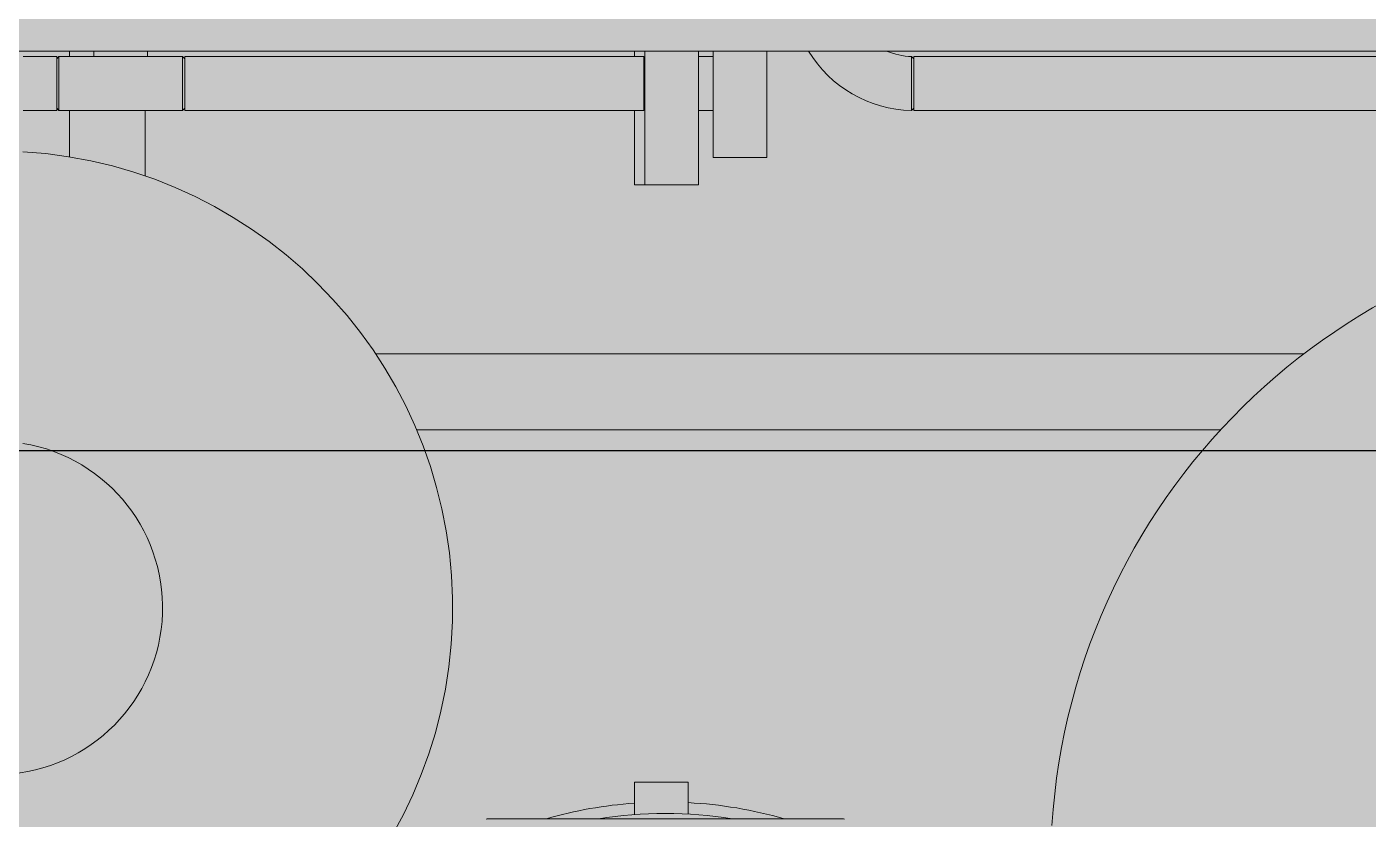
# Model space of a CAD drawing. Header units: centimetres. Extents: x 405564 to 502064, y 46284 to 60634.
# Drawn here: x 485332.6 to 485385.8, y 55935.7 to 55967.1 of the extents above; entities that cross this region are included whole.
import ezdxf

# ---------------------------------------------------------------- set-up
doc = ezdxf.new("R2010")
doc.units = ezdxf.units.CM
doc.layers.get('0').update_dxf_attribs({"color": 8, "lineweight": 9})
doc.layers.add('0-KRCN-MİMARİ-220526', color=8, linetype='Continuous', lineweight=9)
doc.layers.add('Visible (ISO)', color=8, linetype='Continuous', lineweight=18)
doc.layers.add('AS_NOT_MIMARI', color=8, linetype='Continuous')
doc.layers.add('AS_TAV', color=8, linetype='Continuous')

# ---------------------------------------------------------------- blocks, each defined once
blk = doc.blocks.new('A$Cdfb98813')
h = blk.add_hatch()
h.set_pattern_fill('ANGLE', color=256)
h.set_pattern_definition([(0, (-482318.783, -59032.118), (0, 6.985), [5.08, -1.905]), (90, (-482318.783, -59032.118), (-6.985, 4e-16), [5.08, -1.905])])
h.paths.add_polyline_path([(2235.139, -683), (325.139, -683), (325.139, -933.015), (2235.139, -933.015)])
h.paths.add_polyline_path([(800, -700), (900, -700), (900, -800), (800, -800)], flags=16)
h.paths.add_polyline_path([(1700, -700), (1800, -700), (1800, -800), (1700, -800)], flags=16)
at = {"layer": 'AS_TAV'}
blk.add_lwpolyline([(1880, -882.25), (621.002, -882.25), (621.002, -942.25), (1880, -942.25)], close=True, dxfattribs=at)
at = {"layer": 'Visible (ISO)'}
for p, q in [((1572.048, -866.415), (1412.528, -866.415)), ((1482.682, -866.635), (1484.017, -866.635)), ((1484.017, -866.727), (1484.109, -866.635)), ((1484.017, -868.768), (1484.017, -866.635)), ((1484.109, -868.768), (1484.109, -866.635)), ((1489.004, -866.635), (1484.109, -866.635)), ((1484.528, -866.415), (1484.528, -866.635)), ((1485.49, -866.635), (1485.49, -866.415)), ((1487.623, -866.415), (1487.623, -866.635)), ((1489.004, -866.635), (1489.004, -868.768)), ((1489.097, -866.727), (1489.004, -866.635)), ((1489.097, -868.768), (1489.097, -866.635)), ((1489.097, -866.635), (1507.293, -866.635)), ((1506.919, -866.415), (1506.919, -866.635)), ((1507.293, -868.768), (1507.293, -866.635)), ((1507.332, -866.415), (1507.332, -871.714)), ((1509.466, -866.415), (1509.466, -871.714)), ((1509.466, -866.635), (1510.036, -866.635)), ((1510.036, -870.626), (1510.036, -866.415)), ((1512.17, -870.626), (1512.17, -866.415)), ((1517.996, -866.726), (1517.906, -866.633)), ((1517.996, -868.768), (1517.996, -866.635)), ((1517.996, -866.635), (1552.157, -866.635)), ((1482.682, -868.768), (1484.017, -868.768)), ((1484.017, -868.676), (1484.109, -868.768)), ((1489.004, -868.768), (1484.109, -868.768)), ((1484.528, -868.768), (1484.528, -870.608)), ((1487.528, -868.768), (1487.528, -871.365)), ((1489.097, -868.676), (1489.004, -868.768)), ((1489.097, -868.768), (1507.293, -868.768)), ((1506.919, -868.768), (1506.919, -871.714)), ((1510.036, -868.768), (1509.466, -868.768)), ((1517.901, -868.767), (1517.996, -868.675)), ((1517.996, -868.768), (1552.157, -868.768)), ((1512.17, -870.626), (1510.036, -870.626)), ((1506.919, -871.714), (1507.332, -871.714)), ((1507.332, -871.714), (1509.466, -871.714)), ((1533.454, -878.415), (1496.664, -878.415)), ((1530.163, -881.415), (1498.283, -881.415)), ((1509.052, -895.377), (1506.919, -895.377)), ((1506.919, -896.66), (1506.919, -895.377)), ((1509.052, -896.639), (1509.052, -895.377)), ((1501.214, -896.826), (1515.076, -896.826))]:
    blk.add_line(p, q, dxfattribs=at)
for centre, radius, start, end in [((1517.996, -863.892), 4.877, 211.1542, 268.8948), ((1517.996, -863.892), 2.743, 246.8854, 268.1349), ((1481.615, -888.472), 18.1, 93.3789, 86.6211), ((1548.922, -898.687), 25.5, 3.5833, 176.4167), ((1481.615, -888.472), 6.6, 99.3019, 80.6981), ((1508.145, -913.315), 17.15, 94.1003, 105.96), ((1508.145, -913.315), 17.15, 74.04, 86.9673), ((1501.214, -897.626), 0.8, 90, 102.2648), ((1508.145, -913.315), 16.7, 80.881, 99.119), ((1515.076, -897.626), 0.8, 77.7352, 90)]:
    blk.add_arc(centre, radius, start, end, dxfattribs=at)
for points, knots in [([(1486.612, -866.635), (1486.593, -866.634), (1486.574, -866.633), (1486.556, -866.633), (1486.537, -866.633), (1486.519, -866.634), (1486.501, -866.635)], [-0.25835912, -0.25835912, -0.25835912, -0.25835912, -0.25, -0.25, -0.25, -0.24188931, -0.24188931, -0.24188931, -0.24188931]), ([(1517.906, -866.633), (1517.906, -866.633), (1517.906, -866.633), (1517.906, -866.633), (1517.906, -866.633), (1517.906, -866.661), (1517.906, -866.715), (1517.906, -866.769), (1517.905, -866.847), (1517.905, -866.947), (1517.905, -867.046), (1517.905, -867.164), (1517.904, -867.293), (1517.904, -867.423), (1517.904, -867.562), (1517.903, -867.702)], [-0.2501612, -0.2501612, -0.2501612, -0.2501612, -0.25, -0.25, -0.25, -0.1875, -0.1875, -0.1875, -0.125, -0.125, -0.125, -0.0625, -0.0625, -0.0625, 0, 0, 0, 0]), ([(1517.903, -867.702), (1517.903, -867.981), (1517.902, -868.258), (1517.902, -868.455), (1517.902, -868.554), (1517.902, -868.633), (1517.902, -868.686), (1517.901, -868.74), (1517.901, -868.767), (1517.901, -868.767)], [-1, -1, -1, -1, -0.875, -0.875, -0.875, -0.8125, -0.8125, -0.8125, -0.7500877, -0.7500877, -0.7500877, -0.7500877])]:
    blk.add_open_spline(points, degree=3, knots=knots, dxfattribs=at)
for points in [[(1507.332, -866.688), (1507.319, -866.701), (1507.306, -866.714), (1507.293, -866.727)], [(1507.293, -868.676), (1507.306, -868.689), (1507.319, -868.702), (1507.332, -868.715)]]:
    blk.add_open_spline(points, degree=3, dxfattribs=at)
blk = doc.blocks.new('A$C6A10306C')
at = {"layer": 'AS_NOT_MIMARI'}
blk.add_blockref('A$Cdfb98813', (13285.68, -3801.454), dxfattribs=at)

msp = doc.modelspace()

# ---------------------------------------------------------------- block references
at = {"layer": '0-KRCN-MİMARİ-220526'}
msp.add_blockref('A$C6A10306C', (470564.066, 60634.016), dxfattribs=at)

doc.saveas('drawing.dxf')
